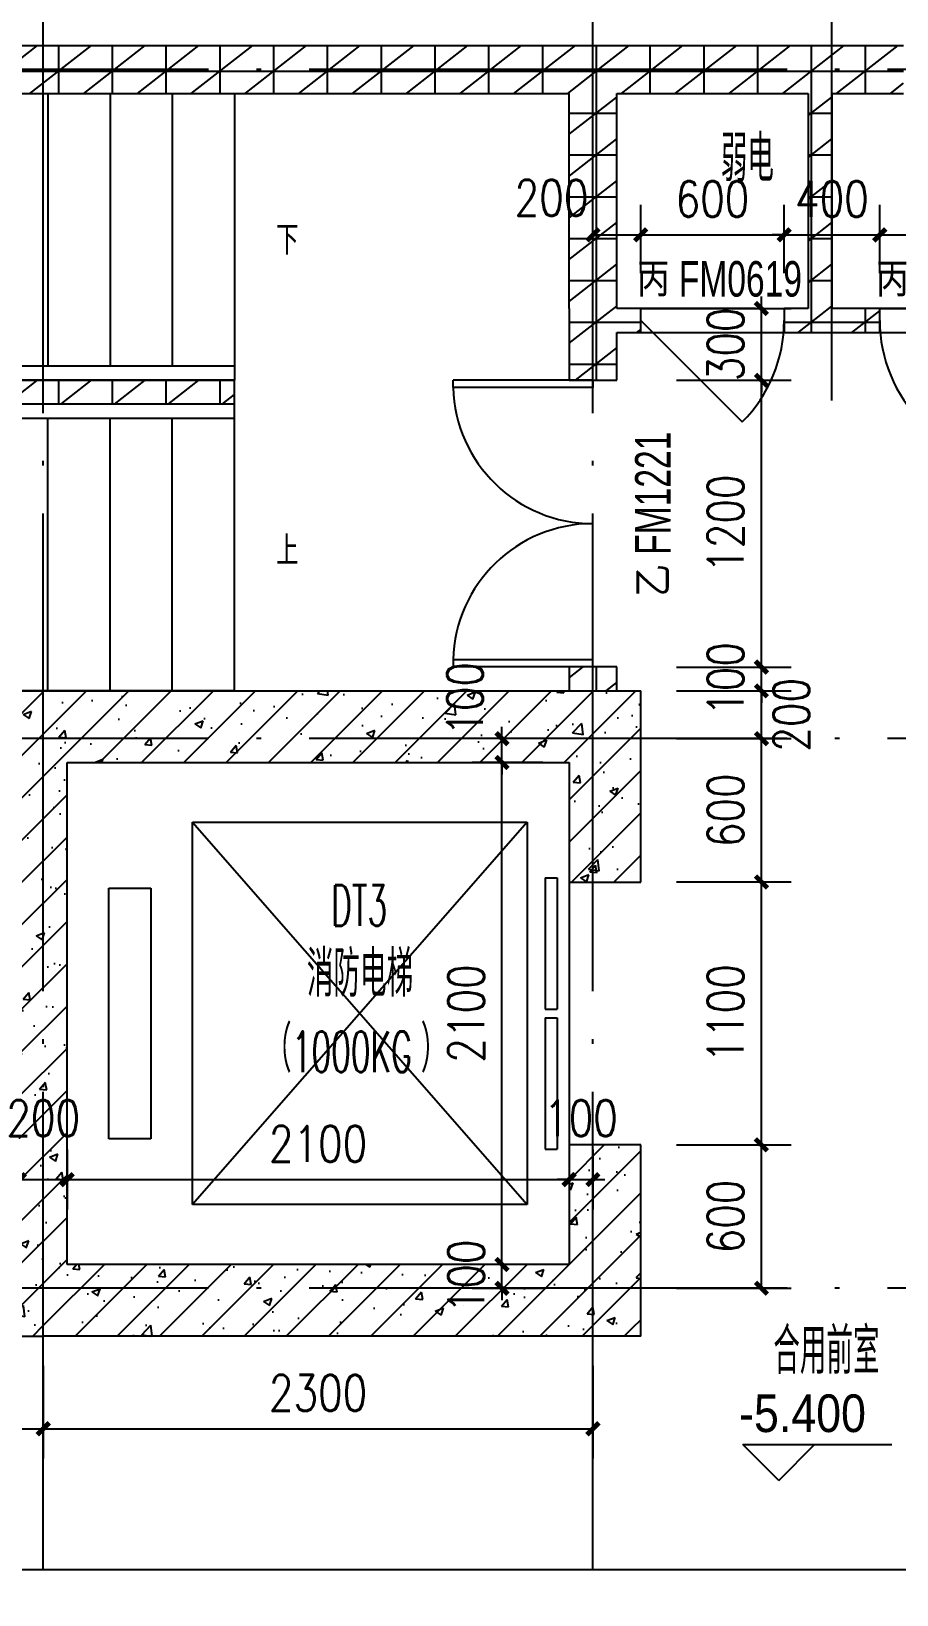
# Model space of a CAD drawing. Extents: x 718358 to 1668613, y -348838 to -159582.
# Drawn here: x 749560 to 753181, y -182775 to -176233 of the extents above; entities that cross this region are included whole.
import ezdxf

# ---------------------------------------------------------------- set-up
doc = ezdxf.new("R2010")
doc.units = 0
doc.header["$LTSCALE"] = 1000
doc.linetypes.add('DOTE', pattern=[2.42, 2, -0.2, 0.02, -0.2])
for name, color, linetype in [('建-墙体', 2, 'Continuous'), ('建-尺寸', 73, 'Continuous'), ('建-影线', 8, 'Continuous'), ('建-房间名', 7, 'Continuous'), ('建-柱子', 6, 'Continuous'), ('建-标高', 3, 'Continuous'), ('建-楼梯', 4, 'Continuous'), ('建-符号', 3, 'Continuous'), ('建-符号说明', 7, 'Continuous'), ('建-轴网', 14, 'DOTE'), ('建-门', 4, 'Continuous'), ('建-门窗', 4, 'Continuous'), ('建-门窗-编号', 7, 'Continuous')]:
    doc.layers.add(name, color=color, linetype=linetype)
doc.styles.add('_TCH_DIM', font='gt单线西文.shx', dxfattribs={"width": 0.8, "bigfont": 'gt单线中文.shx'})
doc.styles.add('_TCH_WINDOW', font='gt单线西文.shx', dxfattribs={"height": 3.5, "bigfont": 'gt单线中文.shx'})
doc.styles.add('DIM_FONT', font='SIMPLEX.shx', dxfattribs={"width": 0.8, "bigfont": 'GBCBIG.shx'})
doc.dimstyles.new('DIMN50', dxfattribs={"dimscale": 0.5, "dimtxt": 300, "dimasz": 100, "dimexe": 250, "dimexo": 300, "dimgap": 150, "dimtad": 1, "dimdec": 0, "dimzin": 0, "dimdsep": 46, "dimtxsty": 'DIM_FONT', "dimblk": 'ARCHTICK', "dimcen": 0.09, "dimdle": 1, "dimclrt": 7, "dimazin": 2, "dimtfac": 1, "dimtdec": 0, "dimtix": 1, "dimtmove": 2, "dimatfit": 3, "dimldrblk": 'ARCHTICK', "dimfxl": 1, "dimtolj": 1, "dimtzin": 0, "dimarcsym": 0})
pattern_1 = [(0, (0, 0), (0, 175), []), (37.875, (200, 0), (-84.807639, 109.038328), []), (90, (200, 0), (-225, 1e-14), [])]
pattern_2 = [(45, (0, 0), (-88.388348, 88.388348), []), (50, (0, 0), (358.63009, -31.37607), [37.5, -412.5]), (355, (0, 0), (-69.37567, 376.09607), [30, -330]), (100.4514, (29.9, -2.6), (289.25469, 344.71977), [31.8701, -350.57106]), (46.1842, (0, 100), (533.62052, -82.7595), [56.25, -618.75]), (96.6356, (44.47, 93.1), (467.33135, 487.05894), [47.80514, -525.8565]), (351.1842, (0, 100), (467.33097, 487.0593), [45, -495]), (21, (50, 75), (298.45353, -201.30945), [37.5, -412.5]), (326, (50, 75), (121.65767, 362.57502), [30, -330]), (71.4514, (74.87, 58.22), (420.11131, 161.26525), [31.8701, -350.57106]), (37.5, (0, 0), (6.079928, 166.446927), [0, -326, 0, -335, 0, -331.25]), (7.5, (0, 0), (131.53477, 197.205856), [0, -191, 0, -318.5, 0, -126.25]), (327.5, (-111.5, 0), (266.911218, -11.277436), [0, -125, 0, -390, 0, -517.5]), (317.5, (-161.5, 0), (291.593085, 50.05249), [0, -162.5, 0, -259, 0, -367.5])]

# ---------------------------------------------------------------- blocks, each defined once
blk = doc.blocks.new('_ArchTick')
at = {"color": 0, "linetype": 'ByBlock', "const_width": 0.4}
blk.add_lwpolyline([(-0.5, -0.5), (0.5, 0.5)], dxfattribs=at)
blk = doc.blocks.new('*D805')
at = {"layer": 'Defpoints', "color": 0, "transparency": 16777216}
for p in [(752110.3, -177084.5), (751910.3, -177395), (752110.3, -177395)]:
    blk.add_point(p, dxfattribs=at)
at = {"layer": '建-尺寸', "color": 0, "lineweight": -2, "transparency": 16777216}
for p, q in [((751910.3, -177245), (751910.3, -176959.5)), ((752110.3, -177245), (752110.3, -176959.5)), ((751909.8, -177084.5), (752110.8, -177084.5))]:
    blk.add_line(p, q, dxfattribs=at)
at = {"layer": '建-尺寸', "color": 0, "lineweight": -2, "transparency": 16777216, "xscale": 50, "yscale": 50, "zscale": 50, "rotation": 180}
blk.add_blockref('_ArchTick', (751910.3, -177084.5), dxfattribs=at)
at = {"layer": '建-尺寸', "color": 0, "lineweight": -2, "transparency": 16777216, "xscale": 50, "yscale": 50, "zscale": 50}
blk.add_blockref('_ArchTick', (752110.3, -177084.5), dxfattribs=at)
at = {"layer": '建-尺寸', "color": 7, "transparency": 16777216, "insert": (751736.9, -176929.5), "char_height": 150, "attachment_point": 5, "style": 'DIM_FONT'}
blk.add_mtext('\\A1;200', dxfattribs=at)
blk = doc.blocks.new('*D806')
at = {"layer": 'Defpoints', "color": 0, "transparency": 16777216}
for p in [(752710.3, -177084.5), (752110.3, -177395), (752710.3, -177395)]:
    blk.add_point(p, dxfattribs=at)
at = {"layer": '建-尺寸', "color": 0, "lineweight": -2, "transparency": 16777216}
for p, q in [((752110.3, -177245), (752110.3, -176959.5)), ((752710.3, -177245), (752710.3, -176959.5)), ((752109.8, -177084.5), (752710.8, -177084.5))]:
    blk.add_line(p, q, dxfattribs=at)
at = {"layer": '建-尺寸', "color": 0, "lineweight": -2, "transparency": 16777216, "xscale": 50, "yscale": 50, "zscale": 50, "rotation": 180}
blk.add_blockref('_ArchTick', (752110.3, -177084.5), dxfattribs=at)
at = {"layer": '建-尺寸', "color": 0, "lineweight": -2, "transparency": 16777216, "xscale": 50, "yscale": 50, "zscale": 50}
blk.add_blockref('_ArchTick', (752710.3, -177084.5), dxfattribs=at)
at = {"layer": '建-尺寸', "color": 7, "transparency": 16777216, "insert": (752410.3, -176934.5), "char_height": 150, "attachment_point": 5, "style": 'DIM_FONT'}
blk.add_mtext('\\A1;600', dxfattribs=at)
blk = doc.blocks.new('*D807')
at = {"layer": 'Defpoints', "color": 0, "transparency": 16777216}
for p in [(753110.3, -177084.5), (752710.3, -177395), (753110.3, -177395)]:
    blk.add_point(p, dxfattribs=at)
at = {"layer": '建-尺寸', "color": 0, "lineweight": -2, "transparency": 16777216}
for p, q in [((752710.3, -177245), (752710.3, -176959.5)), ((753110.3, -177245), (753110.3, -176959.5)), ((752710.3, -177084.5), (752660.3, -177084.5)), ((752710.3, -177084.5), (753110.3, -177084.5)), ((753110.3, -177084.5), (753160.3, -177084.5))]:
    blk.add_line(p, q, dxfattribs=at)
at = {"layer": '建-尺寸', "color": 0, "lineweight": -2, "transparency": 16777216, "xscale": 50, "yscale": 50, "zscale": 50}
blk.add_blockref('_ArchTick', (752710.3, -177084.5), dxfattribs=at)
at = {"layer": '建-尺寸', "color": 0, "lineweight": -2, "transparency": 16777216, "xscale": 50, "yscale": 50, "zscale": 50, "rotation": 180}
blk.add_blockref('_ArchTick', (753110.3, -177084.5), dxfattribs=at)
at = {"layer": '建-尺寸', "color": 7, "transparency": 16777216, "insert": (752910.3, -176934.5), "char_height": 150, "attachment_point": 5, "style": 'DIM_FONT'}
blk.add_mtext('\\A1;400', dxfattribs=at)
blk = doc.blocks.new('*D808')
at = {"layer": 'Defpoints', "color": 0, "transparency": 16777216}
for p in [(753710.3, -177084.5), (753110.3, -177395), (753710.3, -177395)]:
    blk.add_point(p, dxfattribs=at)
at = {"layer": '建-尺寸', "color": 0, "lineweight": -2, "transparency": 16777216}
for p, q in [((753110.3, -177245), (753110.3, -176959.5)), ((753710.3, -177245), (753710.3, -176959.5)), ((753109.8, -177084.5), (753710.8, -177084.5))]:
    blk.add_line(p, q, dxfattribs=at)
at = {"layer": '建-尺寸', "color": 0, "lineweight": -2, "transparency": 16777216, "xscale": 50, "yscale": 50, "zscale": 50, "rotation": 180}
blk.add_blockref('_ArchTick', (753110.3, -177084.5), dxfattribs=at)
at = {"layer": '建-尺寸', "color": 0, "lineweight": -2, "transparency": 16777216, "xscale": 50, "yscale": 50, "zscale": 50}
blk.add_blockref('_ArchTick', (753710.3, -177084.5), dxfattribs=at)
at = {"layer": '建-尺寸', "color": 7, "transparency": 16777216, "insert": (753410.3, -176934.5), "char_height": 150, "attachment_point": 5, "style": 'DIM_FONT'}
blk.add_mtext('\\A1;600', dxfattribs=at)
blk = doc.blocks.new('*D810')
at = {"layer": 'Defpoints', "color": 0, "transparency": 16777216}
for p in [(752110.3, -180892.4), (752615.2, -180892.4), (752110.3, -181492.7)]:
    blk.add_point(p, dxfattribs=at)
at = {"layer": '建-尺寸', "color": 0, "lineweight": -2, "transparency": 16777216}
for p, q in [((752260.3, -180892.4), (752740.2, -180892.4)), ((752615.2, -181493.2), (752615.2, -180891.9)), ((752260.3, -181492.7), (752740.2, -181492.7))]:
    blk.add_line(p, q, dxfattribs=at)
at = {"layer": '建-尺寸', "color": 0, "lineweight": -2, "transparency": 16777216, "xscale": 50, "yscale": 50, "zscale": 50}
for p, rotation in [((752615.2, -180892.4), 90), ((752615.2, -181492.7), 270)]:
    blk.add_blockref('_ArchTick', p, dxfattribs=dict(at, rotation=rotation))
at = {"layer": '建-尺寸', "color": 7, "transparency": 16777216, "insert": (752465.2, -181192.5), "char_height": 150, "attachment_point": 5, "rotation": 90, "style": 'DIM_FONT'}
blk.add_mtext('\\A1;600', dxfattribs=at)
blk = doc.blocks.new('*D811')
at = {"layer": 'Defpoints', "color": 0, "transparency": 16777216}
for p in [(752110.3, -179792.4), (752615.2, -179792.4), (752110.3, -180892.4)]:
    blk.add_point(p, dxfattribs=at)
at = {"layer": '建-尺寸', "color": 0, "lineweight": -2, "transparency": 16777216}
for p, q in [((752260.3, -179792.4), (752740.2, -179792.4)), ((752615.2, -180892.9), (752615.2, -179791.9)), ((752260.3, -180892.4), (752740.2, -180892.4))]:
    blk.add_line(p, q, dxfattribs=at)
at = {"layer": '建-尺寸', "color": 0, "lineweight": -2, "transparency": 16777216, "xscale": 50, "yscale": 50, "zscale": 50}
for p, rotation in [((752615.2, -179792.4), 90), ((752615.2, -180892.4), 270)]:
    blk.add_blockref('_ArchTick', p, dxfattribs=dict(at, rotation=rotation))
at = {"layer": '建-尺寸', "color": 7, "transparency": 16777216, "insert": (752465.2, -180342.4), "char_height": 150, "attachment_point": 5, "rotation": 90, "style": 'DIM_FONT'}
blk.add_mtext('\\A1;1100', dxfattribs=at)
blk = doc.blocks.new('*D812')
at = {"layer": 'Defpoints', "color": 0, "transparency": 16777216}
for p in [(752110.3, -179192.7), (752615.2, -179192.7), (752110.3, -179792.4)]:
    blk.add_point(p, dxfattribs=at)
at = {"layer": '建-尺寸', "color": 0, "lineweight": -2, "transparency": 16777216}
for p, q in [((752260.3, -179192.7), (752740.2, -179192.7)), ((752615.2, -179792.9), (752615.2, -179192.2)), ((752260.3, -179792.4), (752740.2, -179792.4))]:
    blk.add_line(p, q, dxfattribs=at)
at = {"layer": '建-尺寸', "color": 0, "lineweight": -2, "transparency": 16777216, "xscale": 50, "yscale": 50, "zscale": 50}
for p, rotation in [((752615.2, -179192.7), 90), ((752615.2, -179792.4), 270)]:
    blk.add_blockref('_ArchTick', p, dxfattribs=dict(at, rotation=rotation))
at = {"layer": '建-尺寸', "color": 7, "transparency": 16777216, "insert": (752465.2, -179492.5), "char_height": 150, "attachment_point": 5, "rotation": 90, "style": 'DIM_FONT'}
blk.add_mtext('\\A1;600', dxfattribs=at)
blk = doc.blocks.new('*D813')
at = {"layer": 'Defpoints', "color": 0, "transparency": 16777216}
for p in [(752110.3, -178992.9), (752615.2, -178992.9), (752110.3, -179192.7)]:
    blk.add_point(p, dxfattribs=at)
at = {"layer": '建-尺寸', "color": 0, "lineweight": -2, "transparency": 16777216}
for p, q in [((752260.3, -178992.9), (752740.2, -178992.9)), ((752615.2, -179193.2), (752615.2, -178992.4)), ((752260.3, -179192.7), (752740.2, -179192.7))]:
    blk.add_line(p, q, dxfattribs=at)
at = {"layer": '建-尺寸', "color": 0, "lineweight": -2, "transparency": 16777216, "xscale": 50, "yscale": 50, "zscale": 50}
for p, rotation in [((752615.2, -178992.9), 90), ((752615.2, -179192.7), 270)]:
    blk.add_blockref('_ArchTick', p, dxfattribs=dict(at, rotation=rotation))
at = {"layer": '建-尺寸', "color": 7, "transparency": 16777216, "insert": (752740.2, -179092.8), "char_height": 150, "attachment_point": 5, "rotation": 90, "style": 'DIM_FONT'}
blk.add_mtext('\\A1;200', dxfattribs=at)
blk = doc.blocks.new('*D814')
at = {"layer": 'Defpoints', "color": 0, "transparency": 16777216}
for p in [(752110.3, -178893), (752615.2, -178893), (752110.3, -178992.9)]:
    blk.add_point(p, dxfattribs=at)
at = {"layer": '建-尺寸', "color": 0, "lineweight": -2, "transparency": 16777216}
for p, q in [((752615.2, -178893), (752615.2, -178843)), ((752260.3, -178893), (752740.2, -178893)), ((752615.2, -178992.9), (752615.2, -178893)), ((752260.3, -178992.9), (752740.2, -178992.9)), ((752615.2, -178992.9), (752615.2, -179042.9))]:
    blk.add_line(p, q, dxfattribs=at)
at = {"layer": '建-尺寸', "color": 0, "lineweight": -2, "transparency": 16777216, "xscale": 50, "yscale": 50, "zscale": 50}
for p, rotation in [((752615.2, -178893), 270), ((752615.2, -178992.9), 90)]:
    blk.add_blockref('_ArchTick', p, dxfattribs=dict(at, rotation=rotation))
at = {"layer": '建-尺寸', "color": 7, "transparency": 16777216, "insert": (752465.2, -178942.9), "char_height": 150, "attachment_point": 5, "rotation": 90, "style": 'DIM_FONT'}
blk.add_mtext('\\A1;100', dxfattribs=at)
blk = doc.blocks.new('*D815')
at = {"layer": 'Defpoints', "color": 0, "transparency": 16777216}
for p in [(752110.3, -177692.7), (752615.2, -177692.7), (752110.3, -178893)]:
    blk.add_point(p, dxfattribs=at)
at = {"layer": '建-尺寸', "color": 0, "lineweight": -2, "transparency": 16777216}
for p, q in [((752260.3, -177692.7), (752740.2, -177692.7)), ((752615.2, -178893.5), (752615.2, -177692.2)), ((752260.3, -178893), (752740.2, -178893))]:
    blk.add_line(p, q, dxfattribs=at)
at = {"layer": '建-尺寸', "color": 0, "lineweight": -2, "transparency": 16777216, "xscale": 50, "yscale": 50, "zscale": 50}
for p, rotation in [((752615.2, -177692.7), 90), ((752615.2, -178893), 270)]:
    blk.add_blockref('_ArchTick', p, dxfattribs=dict(at, rotation=rotation))
at = {"layer": '建-尺寸', "color": 7, "transparency": 16777216, "insert": (752465.2, -178292.8), "char_height": 150, "attachment_point": 5, "rotation": 90, "style": 'DIM_FONT'}
blk.add_mtext('\\A1;1200', dxfattribs=at)
blk = doc.blocks.new('*D816')
at = {"layer": 'Defpoints', "color": 0, "transparency": 16777216}
for p in [(752110.3, -177392.7), (752615.2, -177392.7), (752110.3, -177692.7)]:
    blk.add_point(p, dxfattribs=at)
at = {"layer": '建-尺寸', "color": 0, "lineweight": -2, "transparency": 16777216}
for p, q in [((752615.2, -177392.7), (752615.2, -177342.7)), ((752260.3, -177392.7), (752740.2, -177392.7)), ((752615.2, -177692.7), (752615.2, -177392.7)), ((752260.3, -177692.7), (752740.2, -177692.7)), ((752615.2, -177692.7), (752615.2, -177742.7))]:
    blk.add_line(p, q, dxfattribs=at)
at = {"layer": '建-尺寸', "color": 0, "lineweight": -2, "transparency": 16777216, "xscale": 50, "yscale": 50, "zscale": 50}
for p, rotation in [((752615.2, -177392.7), 270), ((752615.2, -177692.7), 90)]:
    blk.add_blockref('_ArchTick', p, dxfattribs=dict(at, rotation=rotation))
at = {"layer": '建-尺寸', "color": 7, "transparency": 16777216, "insert": (752465.2, -177542.7), "char_height": 150, "attachment_point": 5, "rotation": 90, "style": 'DIM_FONT'}
blk.add_mtext('\\A1;300', dxfattribs=at)
blk = doc.blocks.new('*D817')
at = {"layer": 'Defpoints', "color": 0, "transparency": 16777216}
for p in [(751529.8, -181392.9), (751850.5, -181392.9), (751850.5, -181493)]:
    blk.add_point(p, dxfattribs=at)
at = {"layer": '建-尺寸', "color": 0, "lineweight": -2, "transparency": 16777216}
for p, q in [((751529.8, -181392.9), (751529.8, -181342.9)), ((751700.5, -181392.9), (751404.8, -181392.9)), ((751529.8, -181493), (751529.8, -181392.9)), ((751700.5, -181493), (751404.8, -181493)), ((751529.8, -181493), (751529.8, -181543))]:
    blk.add_line(p, q, dxfattribs=at)
at = {"layer": '建-尺寸', "color": 0, "lineweight": -2, "transparency": 16777216, "xscale": 50, "yscale": 50, "zscale": 50}
for p, rotation in [((751529.8, -181392.9), 270), ((751529.8, -181493), 90)]:
    blk.add_blockref('_ArchTick', p, dxfattribs=dict(at, rotation=rotation))
at = {"layer": '建-尺寸', "color": 7, "transparency": 16777216, "insert": (751379.8, -181442.9), "char_height": 150, "attachment_point": 5, "rotation": 90, "style": 'DIM_FONT'}
blk.add_mtext('\\A1;100', dxfattribs=at)
blk = doc.blocks.new('*D818')
at = {"layer": 'Defpoints', "color": 0, "transparency": 16777216}
for p in [(751529.8, -179292.9), (751850.5, -179292.9), (751850.5, -181392.9)]:
    blk.add_point(p, dxfattribs=at)
at = {"layer": '建-尺寸', "color": 0, "lineweight": -2, "transparency": 16777216}
for p, q in [((751700.5, -179292.9), (751404.8, -179292.9)), ((751529.8, -181393.4), (751529.8, -179292.4)), ((751700.5, -181392.9), (751404.8, -181392.9))]:
    blk.add_line(p, q, dxfattribs=at)
at = {"layer": '建-尺寸', "color": 0, "lineweight": -2, "transparency": 16777216, "xscale": 50, "yscale": 50, "zscale": 50}
for p, rotation in [((751529.8, -179292.9), 90), ((751529.8, -181392.9), 270)]:
    blk.add_blockref('_ArchTick', p, dxfattribs=dict(at, rotation=rotation))
at = {"layer": '建-尺寸', "color": 7, "transparency": 16777216, "insert": (751379.8, -180342.9), "char_height": 150, "attachment_point": 5, "rotation": 90, "style": 'DIM_FONT'}
blk.add_mtext('\\A1;2100', dxfattribs=at)
blk = doc.blocks.new('*D819')
at = {"layer": 'Defpoints', "color": 0, "transparency": 16777216}
for p in [(751529.8, -179192.7), (751850.5, -179192.7), (751850.5, -179292.9)]:
    blk.add_point(p, dxfattribs=at)
at = {"layer": '建-尺寸', "color": 0, "lineweight": -2, "transparency": 16777216}
for p, q in [((751700.5, -179192.7), (751404.8, -179192.7)), ((751529.8, -179192.7), (751529.8, -179142.7)), ((751529.8, -179292.9), (751529.8, -179192.7)), ((751700.5, -179292.9), (751404.8, -179292.9)), ((751529.8, -179292.9), (751529.8, -179342.9))]:
    blk.add_line(p, q, dxfattribs=at)
at = {"layer": '建-尺寸', "color": 0, "lineweight": -2, "transparency": 16777216, "xscale": 50, "yscale": 50, "zscale": 50}
for p, rotation in [((751529.8, -179192.7), 270), ((751529.8, -179292.9), 90)]:
    blk.add_blockref('_ArchTick', p, dxfattribs=dict(at, rotation=rotation))
at = {"layer": '建-尺寸', "color": 7, "transparency": 16777216, "insert": (751374.8, -179026.1), "char_height": 150, "attachment_point": 5, "rotation": 90, "style": 'DIM_FONT'}
blk.add_mtext('\\A1;100', dxfattribs=at)
blk = doc.blocks.new('*D824')
at = {"layer": 'Defpoints', "color": 0, "transparency": 16777216}
for p in [(749510.3, -180761.8), (749710.3, -180761.8), (749710.3, -181038.1)]:
    blk.add_point(p, dxfattribs=at)
at = {"layer": '建-尺寸', "color": 0, "lineweight": -2, "transparency": 16777216}
for p, q in [((749510.3, -180911.8), (749510.3, -181163.1)), ((749710.3, -180911.8), (749710.3, -181163.1)), ((749509.8, -181038.1), (749710.8, -181038.1))]:
    blk.add_line(p, q, dxfattribs=at)
at = {"layer": '建-尺寸', "color": 0, "lineweight": -2, "transparency": 16777216, "xscale": 50, "yscale": 50, "zscale": 50, "rotation": 180}
blk.add_blockref('_ArchTick', (749510.3, -181038.1), dxfattribs=at)
at = {"layer": '建-尺寸', "color": 0, "lineweight": -2, "transparency": 16777216, "xscale": 50, "yscale": 50, "zscale": 50}
blk.add_blockref('_ArchTick', (749710.3, -181038.1), dxfattribs=at)
at = {"layer": '建-尺寸', "color": 7, "transparency": 16777216, "insert": (749610.3, -180780.6), "char_height": 150, "attachment_point": 5, "style": 'DIM_FONT'}
blk.add_mtext('\\A1;200', dxfattribs=at)
blk = doc.blocks.new('*D825')
at = {"layer": 'Defpoints', "color": 0, "transparency": 16777216}
for p in [(749710.3, -180761.8), (751810.3, -180761.8), (751810.3, -181038.1)]:
    blk.add_point(p, dxfattribs=at)
at = {"layer": '建-尺寸', "color": 0, "lineweight": -2, "transparency": 16777216}
for p, q in [((749710.3, -180911.8), (749710.3, -181163.1)), ((751810.3, -180911.8), (751810.3, -181163.1)), ((749709.8, -181038.1), (751810.8, -181038.1))]:
    blk.add_line(p, q, dxfattribs=at)
at = {"layer": '建-尺寸', "color": 0, "lineweight": -2, "transparency": 16777216, "xscale": 50, "yscale": 50, "zscale": 50, "rotation": 180}
blk.add_blockref('_ArchTick', (749710.3, -181038.1), dxfattribs=at)
at = {"layer": '建-尺寸', "color": 0, "lineweight": -2, "transparency": 16777216, "xscale": 50, "yscale": 50, "zscale": 50}
blk.add_blockref('_ArchTick', (751810.3, -181038.1), dxfattribs=at)
at = {"layer": '建-尺寸', "color": 7, "transparency": 16777216, "insert": (750760.3, -180888.1), "char_height": 150, "attachment_point": 5, "style": 'DIM_FONT'}
blk.add_mtext('\\A1;2100', dxfattribs=at)
blk = doc.blocks.new('*D826')
at = {"layer": 'Defpoints', "color": 0, "transparency": 16777216}
for p in [(751810.3, -180761.8), (751910.3, -180761.8), (751910.3, -181038.1)]:
    blk.add_point(p, dxfattribs=at)
at = {"layer": '建-尺寸', "color": 0, "lineweight": -2, "transparency": 16777216}
for p, q in [((751810.3, -180911.8), (751810.3, -181163.1)), ((751910.3, -180911.8), (751910.3, -181163.1)), ((751810.3, -181038.1), (751760.3, -181038.1)), ((751810.3, -181038.1), (751910.3, -181038.1)), ((751910.3, -181038.1), (751960.3, -181038.1))]:
    blk.add_line(p, q, dxfattribs=at)
at = {"layer": '建-尺寸', "color": 0, "lineweight": -2, "transparency": 16777216, "xscale": 50, "yscale": 50, "zscale": 50}
blk.add_blockref('_ArchTick', (751810.3, -181038.1), dxfattribs=at)
at = {"layer": '建-尺寸', "color": 0, "lineweight": -2, "transparency": 16777216, "xscale": 50, "yscale": 50, "zscale": 50, "rotation": 180}
blk.add_blockref('_ArchTick', (751910.3, -181038.1), dxfattribs=at)
at = {"layer": '建-尺寸', "color": 7, "transparency": 16777216, "insert": (751860.3, -180780.6), "char_height": 150, "attachment_point": 5, "style": 'DIM_FONT'}
blk.add_mtext('\\A1;100', dxfattribs=at)
blk = doc.blocks.new('*D827')
at = {"layer": 'Defpoints', "color": 0, "transparency": 16777216}
for p in [(749610.3, -181667.5), (751910.3, -181667.5), (751910.3, -182080.5)]:
    blk.add_point(p, dxfattribs=at)
at = {"layer": '建-尺寸', "color": 0, "lineweight": -2, "transparency": 16777216}
for p, q in [((749610.3, -181817.5), (749610.3, -182205.5)), ((751910.3, -181817.5), (751910.3, -182205.5)), ((749609.8, -182080.5), (751910.8, -182080.5))]:
    blk.add_line(p, q, dxfattribs=at)
at = {"layer": '建-尺寸', "color": 0, "lineweight": -2, "transparency": 16777216, "xscale": 50, "yscale": 50, "zscale": 50, "rotation": 180}
blk.add_blockref('_ArchTick', (749610.3, -182080.5), dxfattribs=at)
at = {"layer": '建-尺寸', "color": 0, "lineweight": -2, "transparency": 16777216, "xscale": 50, "yscale": 50, "zscale": 50}
blk.add_blockref('_ArchTick', (751910.3, -182080.5), dxfattribs=at)
at = {"layer": '建-尺寸', "color": 7, "transparency": 16777216, "insert": (750760.3, -181930.5), "char_height": 150, "attachment_point": 5, "style": 'DIM_FONT'}
blk.add_mtext('\\A1;2300', dxfattribs=at)
blk = doc.blocks.new('*D828')
at = {"layer": 'Defpoints', "color": 0, "transparency": 16777216}
for p in [(749010.3, -181667.5), (749610.3, -181667.5), (749610.3, -182080.5)]:
    blk.add_point(p, dxfattribs=at)
at = {"layer": '建-尺寸', "color": 0, "lineweight": -2, "transparency": 16777216}
for p, q in [((749010.3, -181817.5), (749010.3, -182205.5)), ((749610.3, -181817.5), (749610.3, -182205.5)), ((749009.8, -182080.5), (749610.8, -182080.5))]:
    blk.add_line(p, q, dxfattribs=at)
at = {"layer": '建-尺寸', "color": 0, "lineweight": -2, "transparency": 16777216, "xscale": 50, "yscale": 50, "zscale": 50, "rotation": 180}
blk.add_blockref('_ArchTick', (749010.3, -182080.5), dxfattribs=at)
at = {"layer": '建-尺寸', "color": 0, "lineweight": -2, "transparency": 16777216, "xscale": 50, "yscale": 50, "zscale": 50}
blk.add_blockref('_ArchTick', (749610.3, -182080.5), dxfattribs=at)
at = {"layer": '建-尺寸', "color": 7, "transparency": 16777216, "insert": (749310.3, -181930.5), "char_height": 150, "attachment_point": 5, "style": 'DIM_FONT'}
blk.add_mtext('\\A1;600', dxfattribs=at)

msp = doc.modelspace()

# ---------------------------------------------------------------- hatches: boundary and pattern name
at = {"layer": '建-影线'}
h = msp.add_hatch(dxfattribs=at)
h.set_pattern_fill('空心砖', color=256, scale=50, style=0)
h.set_pattern_definition(pattern_1)
h.paths.add_polyline_path([(745010.3, -176426), (745110.3, -176492.7), (751810.3, -176492.7), (751910.3, -176426), (751910.3, -176292.7), (745010.3, -176292.7)])
h = msp.add_hatch(dxfattribs=at)
h.set_pattern_fill('空心砖', color=256, scale=50, style=0)
h.set_pattern_definition(pattern_1)
h.paths.add_polyline_path([(751910.3, -176426), (752010.3, -176492.7), (752810.3, -176492.7), (752877, -176426), (752910.3, -176292.7), (751910.3, -176292.7)])
h = msp.add_hatch(dxfattribs=at)
h.set_pattern_fill('空心砖', color=256, scale=50, style=0)
h.set_pattern_definition(pattern_1)
h.paths.add_polyline_path([(752877, -176426), (752910.3, -176492.7), (753210.3, -176492.7), (753210.3, -176292.7), (752910.3, -176292.7)])
h = msp.add_hatch(dxfattribs=at)
h.set_pattern_fill('空心砖', color=256, scale=50, style=0)
h.set_pattern_definition(pattern_1)
h.paths.add_polyline_path([(751943.7, -177426.2), (752010.3, -177392.9), (752010.3, -176492.7), (751910.3, -176426), (751810.3, -176492.7), (751810.3, -177392.9)])
h = msp.add_hatch(dxfattribs=at)
h.set_pattern_fill('空心砖', color=256, scale=50, style=0)
h.set_pattern_definition(pattern_1)
h.paths.add_polyline_path([(752877, -176426), (752810.3, -176492.7), (752810.3, -177392.9), (752877, -177426.2), (752910.3, -177392.9), (752910.3, -176492.7)])
h = msp.add_hatch(dxfattribs=at)
h.set_pattern_fill('空心砖', color=256, scale=50, style=0)
h.set_pattern_definition(pattern_1)
h.paths.add_polyline_path([(751810.3, -177392.9), (751810.3, -177692.7), (752010.3, -177692.7), (752010.3, -177492.9), (751943.7, -177426.2)])
h = msp.add_hatch(dxfattribs=at)
h.set_pattern_fill('空心砖', color=256, scale=50, style=0)
h.set_pattern_definition(pattern_1)
h.paths.add_polyline_path([(752010.3, -177492.9), (752110.3, -177492.9), (752110.3, -177392.9), (752010.3, -177392.9), (751943.7, -177426.2)])
h = msp.add_hatch(dxfattribs=at)
h.set_pattern_fill('空心砖', color=256, scale=50, style=0)
h.set_pattern_definition(pattern_1)
h.paths.add_polyline_path([(752810.3, -177392.9), (752710.3, -177392.9), (752710.3, -177492.9), (752910.3, -177492.9), (752877, -177426.2)])
h = msp.add_hatch(dxfattribs=at)
h.set_pattern_fill('空心砖', color=256, scale=50, style=0)
h.set_pattern_definition(pattern_1)
h.paths.add_polyline_path([(752910.3, -177492.9), (753110.3, -177492.9), (753110.3, -177392.9), (752910.3, -177392.9), (752877, -177426.2)])
h = msp.add_hatch(dxfattribs=at)
h.set_pattern_fill('空心砖', color=256, scale=50, style=0)
h.set_pattern_definition(pattern_1)
h.paths.add_polyline_path([(750410.3, -177692.5), (746510.3, -177692.5), (746510.3, -177792.5), (750410.3, -177792.5)])
h = msp.add_hatch(dxfattribs=at)
h.set_pattern_fill('空心砖', color=256, scale=50, style=0)
h.set_pattern_definition(pattern_1)
h.paths.add_polyline_path([(752010.3, -178992.9), (752010.3, -178892.7), (751810.3, -178892.7), (751810.3, -178992.9)])
h = msp.add_hatch(dxfattribs=at)
h.set_pattern_fill('钢筋混凝土', color=256, scale=50, style=0)
h.set_pattern_definition(pattern_2)
h.paths.add_polyline_path([(747310.4, -179192.9), (747410.3, -179292.9), (749510.3, -179292.9), (749610.4, -179192.9), (749610.6, -178992.9), (747310.6, -178992.9)])
h = msp.add_hatch(dxfattribs=at)
h.set_pattern_fill('钢筋混凝土', color=256, scale=50, style=0)
h.set_pattern_definition(pattern_2)
h.paths.add_polyline_path([(749610.4, -179192.9), (749710.3, -179292.9), (751810.3, -179292.9), (752110.3, -178992.9), (749610.6, -178992.9)])
h = msp.add_hatch(dxfattribs=at)
h.set_pattern_fill('钢筋混凝土', color=256, scale=50, style=0)
h.set_pattern_definition(pattern_2)
h.paths.add_polyline_path([(751810.3, -179292.9), (751810.3, -179792.7), (752110.3, -179792.7), (752110.3, -178992.9)])
h = msp.add_hatch(dxfattribs=at)
h.set_pattern_fill('钢筋混凝土', color=256, scale=50, style=0)
h.set_pattern_definition(pattern_2)
h.paths.add_polyline_path([(749610.4, -181492.9), (749710.3, -181392.9), (749710.3, -179292.9), (749610.4, -179192.9), (749510.3, -179292.9), (749510.3, -181392.9)])
h = msp.add_hatch(dxfattribs=at)
h.set_pattern_fill('钢筋混凝土', color=256, scale=50, style=0)
h.set_pattern_definition(pattern_2)
h.paths.add_polyline_path([(752110.3, -181692.9), (752110.3, -180892.7), (751810.3, -180892.7), (751810.3, -181392.9)])
h = msp.add_hatch(dxfattribs=at)
h.set_pattern_fill('钢筋混凝土', color=256, scale=50, style=0)
h.set_pattern_definition(pattern_2)
h.paths.add_polyline_path([(749510.3, -181392.9), (749010.3, -181392.9), (749010.3, -181692.9), (749610.6, -181692.9), (749610.4, -181492.9)])
h = msp.add_hatch(dxfattribs=at)
h.set_pattern_fill('钢筋混凝土', color=256, scale=50, style=0)
h.set_pattern_definition(pattern_2)
h.paths.add_polyline_path([(752110.3, -181692.9), (751810.3, -181392.9), (749710.3, -181392.9), (749610.4, -181492.9), (749610.6, -181692.9)])

# ---------------------------------------------------------------- linework, layer by layer
at = {"layer": '建-墙体'}
for p, q in [((745010.3, -176292.7), (751910.3, -176292.7)), ((751910.3, -176292.7), (752910.3, -176292.7)), ((752910.3, -176292.7), (753210.3, -176292.7)), ((745110.3, -176492.7), (751810.3, -176492.7)), ((751810.3, -177392.9), (751810.3, -176492.7)), ((752010.3, -177392.9), (752010.3, -176492.7)), ((752010.3, -176492.7), (752810.3, -176492.7)), ((752810.3, -176492.7), (752810.3, -177392.9)), ((752910.3, -176492.7), (752910.3, -177392.9)), ((752910.3, -176492.7), (753210.3, -176492.7)), ((751810.3, -177392.9), (751810.3, -177692.7)), ((752110.3, -177392.9), (752010.3, -177392.9)), ((752110.3, -177492.9), (752110.3, -177392.9)), ((752810.3, -177392.9), (752710.3, -177392.9)), ((752710.3, -177392.9), (752710.3, -177492.9)), ((753110.3, -177392.9), (752910.3, -177392.9)), ((753110.3, -177492.9), (753110.3, -177392.9)), ((752010.3, -177692.7), (752010.3, -177492.9)), ((752010.3, -177492.9), (752110.3, -177492.9)), ((752710.3, -177492.9), (752910.3, -177492.9)), ((752910.3, -177492.9), (753110.3, -177492.9)), ((750410.3, -177692.5), (746510.3, -177692.5)), ((750410.3, -177792.5), (750410.3, -177692.5)), ((751810.3, -177692.7), (752010.3, -177692.7)), ((750410.3, -177792.5), (746510.3, -177792.5)), ((752010.3, -178892.7), (751810.3, -178892.7)), ((751810.3, -178892.7), (751810.3, -178992.9)), ((752010.3, -178992.9), (752010.3, -178892.7)), ((751810.3, -178992.9), (752010.3, -178992.9))]:
    msp.add_line(p, q, dxfattribs=at)
at = {"layer": '建-柱子'}
for p, q in [((747310.6, -178992.9), (749610.6, -178992.9)), ((749610.6, -178992.9), (752110.3, -178992.9)), ((752110.3, -179792.7), (752110.3, -178992.9)), ((749710.3, -181392.9), (749710.3, -179292.9)), ((749710.3, -179292.9), (751810.3, -179292.9)), ((751810.3, -179292.9), (751810.3, -179792.7)), ((751810.3, -179792.7), (752110.3, -179792.7)), ((752110.3, -180892.7), (751810.3, -180892.7)), ((751810.3, -180892.7), (751810.3, -181392.9)), ((752110.3, -181692.9), (752110.3, -180892.7)), ((751810.3, -181392.9), (749710.3, -181392.9)), ((749010.3, -181692.9), (749610.6, -181692.9)), ((752110.3, -181692.9), (749610.6, -181692.9))]:
    msp.add_line(p, q, dxfattribs=at)
at = {"layer": '建-标高'}
for p, q in [((752687.4, -182296.8), (752537.4, -182146.8)), ((752537.4, -182146.8), (753160.7, -182146.8)), ((752687.4, -182296.8), (752837.4, -182146.8))]:
    msp.add_line(p, q, dxfattribs=at)
at = {"layer": '建-楼梯'}
for p, q in [((748864.5, -176492.5), (750410.3, -176492.5)), ((749630.3, -176492.5), (749630.3, -177632.5)), ((749890.3, -176492.5), (749890.3, -177632.5)), ((750150.3, -176492.5), (750150.3, -177632.5)), ((750410.3, -176492.5), (750410.3, -177632.5)), ((748171.7, -177692.5), (750410.3, -177692.5)), ((748171.7, -177692.5), (750410.3, -177692.5)), ((748206.3, -177632.5), (750410.3, -177632.5)), ((750410.3, -177632.5), (750410.3, -177692.5)), ((750410.3, -177632.5), (750410.3, -177692.5)), ((750410.3, -177792.5), (748864.5, -177792.5)), ((750410.3, -177792.5), (748864.5, -177792.5)), ((750410.3, -177852.5), (750410.3, -177792.5)), ((750410.3, -177852.5), (750410.3, -177792.5)), ((750410.3, -177852.5), (748829.8, -177852.5)), ((749630.3, -178992.5), (749630.3, -177852.5)), ((749890.3, -178992.5), (749890.3, -177852.5)), ((750150.3, -178992.5), (750150.3, -177852.5)), ((750410.3, -178992.5), (750410.3, -177852.5)), ((750410.3, -178992.5), (748171.7, -178992.5)), ((750235.3, -179542.7), (751635.3, -179542.7)), ((750235.3, -181142.7), (750235.3, -179542.7)), ((750235.3, -179542.7), (751635.3, -181142.7)), ((751635.3, -179542.7), (750235.3, -181142.7)), ((751635.3, -179542.7), (751635.3, -181142.7)), ((749885.3, -179817.7), (750060.3, -179817.7)), ((749885.3, -180867.7), (749885.3, -179817.7)), ((750060.3, -179817.7), (750060.3, -180867.7)), ((750060.3, -180867.7), (749885.3, -180867.7)), ((751635.3, -181142.7), (750235.3, -181142.7))]:
    msp.add_line(p, q, dxfattribs=at)
at = {"layer": '建-符号'}
for points in [[(750540.3, -177092.5, 0, 0, 0), (748740.3, -177092.5, 40, 0, 0), (748590.3, -177092.5, 0, 0, 0)], [(750540.3, -178392.5, 0, 0, 0), (748740.3, -178392.5, 40, 0, 0), (748590.3, -178392.5, 0, 0, 0)]]:
    msp.add_lwpolyline(points, format="xyseb", dxfattribs=at)
msp.add_lwpolyline([(742207.3, -182670), (748618.7, -182670), (748656.9, -182565), (748693.9, -182775), (748731.2, -182670), (755142.5, -182670)], dxfattribs=at)
at = {"layer": '建-轴网'}
for p, q in [((749610.3, -182670), (749610.3, -175785.2)), ((751910.3, -182670), (751910.3, -175785.2)), ((752910.3, -177778.1), (752910.3, -176133)), ((755142.5, -176392.7), (742207.3, -176392.7)), ((755010.3, -177392.9), (752010.3, -177392.9)), ((755142.5, -179192.7), (742207.3, -179192.7)), ((755142.5, -181492.7), (742207.3, -181492.7))]:
    msp.add_line(p, q, dxfattribs=at)
at = {"layer": '建-门'}
for p, q in [((752110.3, -177392.9), (752710.3, -177392.9)), ((753110.3, -177392.9), (753710.3, -177392.9)), ((752110.3, -177442.9), (752534.6, -177867.2)), ((752110.3, -177492.9), (752710.3, -177492.9)), ((753110.3, -177492.9), (753710.3, -177492.9)), ((751910.3, -177692.7), (751325.3, -177692.7)), ((751325.3, -177722.7), (751325.3, -177692.7)), ((751910.3, -177692.7), (751910.3, -177722.7)), ((751910.3, -177722.7), (751325.3, -177722.7)), ((751910.3, -178862.7), (751325.3, -178862.7)), ((751325.3, -178862.7), (751325.3, -178892.7)), ((751910.3, -178892.7), (751910.3, -178862.7)), ((751910.3, -178892.7), (751325.3, -178892.7))]:
    msp.add_line(p, q, dxfattribs=at)
for centre, radius, start, end in [((752110.3, -177442.9), 600, 315, 0), ((753710.3, -177442.9), 600, 180, 225), ((751910.3, -177707.7), 585, 181.46928, 270), ((751910.3, -178877.7), 585, 90, 178.53072)]:
    msp.add_arc(centre, radius, start, end, dxfattribs=at)
at = {"layer": '建-门窗'}
for p, q in [((751710.4, -179774.4), (751710.4, -180324.4)), ((751710.4, -179774.4), (751760.3, -179774.4)), ((751760.3, -179774.4), (751760.3, -180324.4)), ((751810.3, -179792.7), (751810.3, -180892.7)), ((751710.4, -180324.4), (751760.3, -180324.4)), ((751710.4, -180361), (751760.3, -180361)), ((751710.4, -180361), (751710.4, -180911)), ((751760.3, -180361), (751760.3, -180911)), ((751710.4, -180911), (751760.3, -180911))]:
    msp.add_line(p, q, dxfattribs=at)

# ---------------------------------------------------------------- texts
at = {"layer": '建-房间名', "style": 'DIM_FONT'}
for s, height, width, p in [('弱电', 192.91, 0.8, (752445.1, -176861.6)), ('DT3', 170, 0.564706, (750815.1, -179975.3)), ('消防电梯', 192.91, 0.8, (750713.4, -180272.8)), ('（', 192.9, 0.8, (750538.4, -180587.6)), ('）', 192.9, 0.8, (751190.2, -180587.6)), ('1000KG', 170, 0.564706, (750650.7, -180587.6)), ('合用前室', 192.91, 0.8, (752664.9, -181851.2))]:
    msp.add_text(s, height=height, dxfattribs=dict(at, width=width)).set_placement(p)
at = {"layer": '建-标高', "style": '_TCH_DIM', "width": 0.888889}
msp.add_text('-5.400', height=157.5, dxfattribs=at).set_placement((752521.7, -182094.3))
at = {"layer": '建-符号说明', "style": '_TCH_DIM', "width": 0.8}
for s, p in [('下', (750585.3, -177167.5)), ('上', (750585.3, -178467.5))]:
    msp.add_text(s, height=122.8, dxfattribs=at).set_placement(p)
at = {"layer": '建-门窗-编号', "style": '_TCH_WINDOW'}
for s, rotation, p in [('丙', 0, (752094.8, -177342.9)), ('丙', 0, (753094.8, -177342.9)), ('乙', 90, (752235.3, -178598.2))]:
    msp.add_text(s, height=143.3, rotation=rotation, dxfattribs=at).set_placement(p)
at = {"layer": '建-门窗-编号', "style": '_TCH_WINDOW', "width": 0.705882}
for s, rotation, p in [('FM0619', 0, (752269.8, -177342.9)), ('FM1221', 90, (752235.3, -178423.2))]:
    msp.add_text(s, height=148.75, rotation=rotation, dxfattribs=at).set_placement(p)

# ---------------------------------------------------------------- dimensions: what is measured, and where the dimension line sits
at = {"layer": '建-尺寸'}
for base, p1, p2, angle, picture, middle in [((752110.3, -177084.5), (751910.3, -177395), (752110.3, -177395), 0, '*D805', (751736.9, -176929.5)), ((751529.8, -179192.7), (751850.5, -179292.9), (751850.5, -179192.7), 90, '*D819', (751374.8, -179026.1)), ((752615.2, -178992.9), (752110.3, -179192.7), (752110.3, -178992.9), 90, '*D813', (752740.2, -179092.8)), ((749710.3, -181038.1), (749510.3, -180761.8), (749710.3, -180761.8), 0, '*D824', (749610.3, -180780.6)), ((751910.3, -181038.1), (751810.3, -180761.8), (751910.3, -180761.8), 0, '*D826', (751860.3, -180780.6))]:
    dim = msp.add_linear_dim(base=base, p1=p1, p2=p2, angle=angle, dimstyle='DIMN50', dxfattribs=at)
    dim.commit()
    dim.dimension.update_dxf_attribs({"geometry": picture, "text_midpoint": middle, "dimtype": 161})
for p1, p2, distance, picture, middle in [((752110.3, -177395), (752710.3, -177395), 310.5, '*D806', (752410.3, -176934.5)), ((752710.3, -177395), (753110.3, -177395), 310.5, '*D807', (752910.3, -176934.5)), ((753110.3, -177395), (753710.3, -177395), 310.5, '*D808', (753410.3, -176934.5)), ((752110.3, -177692.7), (752110.3, -177392.7), -504.8, '*D816', (752465.2, -177542.7)), ((752110.3, -178893), (752110.3, -177692.7), -504.8, '*D815', (752465.2, -178292.8)), ((752110.3, -178992.9), (752110.3, -178893), -504.8, '*D814', (752465.2, -178942.9)), ((752110.3, -179792.4), (752110.3, -179192.7), -504.8, '*D812', (752465.2, -179492.5)), ((751850.5, -181392.9), (751850.5, -179292.9), 320.6, '*D818', (751379.8, -180342.9)), ((752110.3, -180892.4), (752110.3, -179792.4), -504.8, '*D811', (752465.2, -180342.4)), ((749710.3, -180761.8), (751810.3, -180761.8), -276.3, '*D825', (750760.3, -180888.1)), ((752110.3, -181492.7), (752110.3, -180892.4), -504.8, '*D810', (752465.2, -181192.5)), ((751850.5, -181493), (751850.5, -181392.9), 320.6, '*D817', (751379.8, -181442.9)), ((749010.3, -181667.5), (749610.3, -181667.5), -413.1, '*D828', (749310.3, -181930.5)), ((749610.3, -181667.5), (751910.3, -181667.5), -413.1, '*D827', (750760.3, -181930.5))]:
    dim = msp.add_aligned_dim(p1=p1, p2=p2, distance=distance, dimstyle='DIMN50', dxfattribs=at)
    dim.commit()
    dim.dimension.update_dxf_attribs({"geometry": picture, "text_midpoint": middle})

doc.saveas('drawing.dxf')
